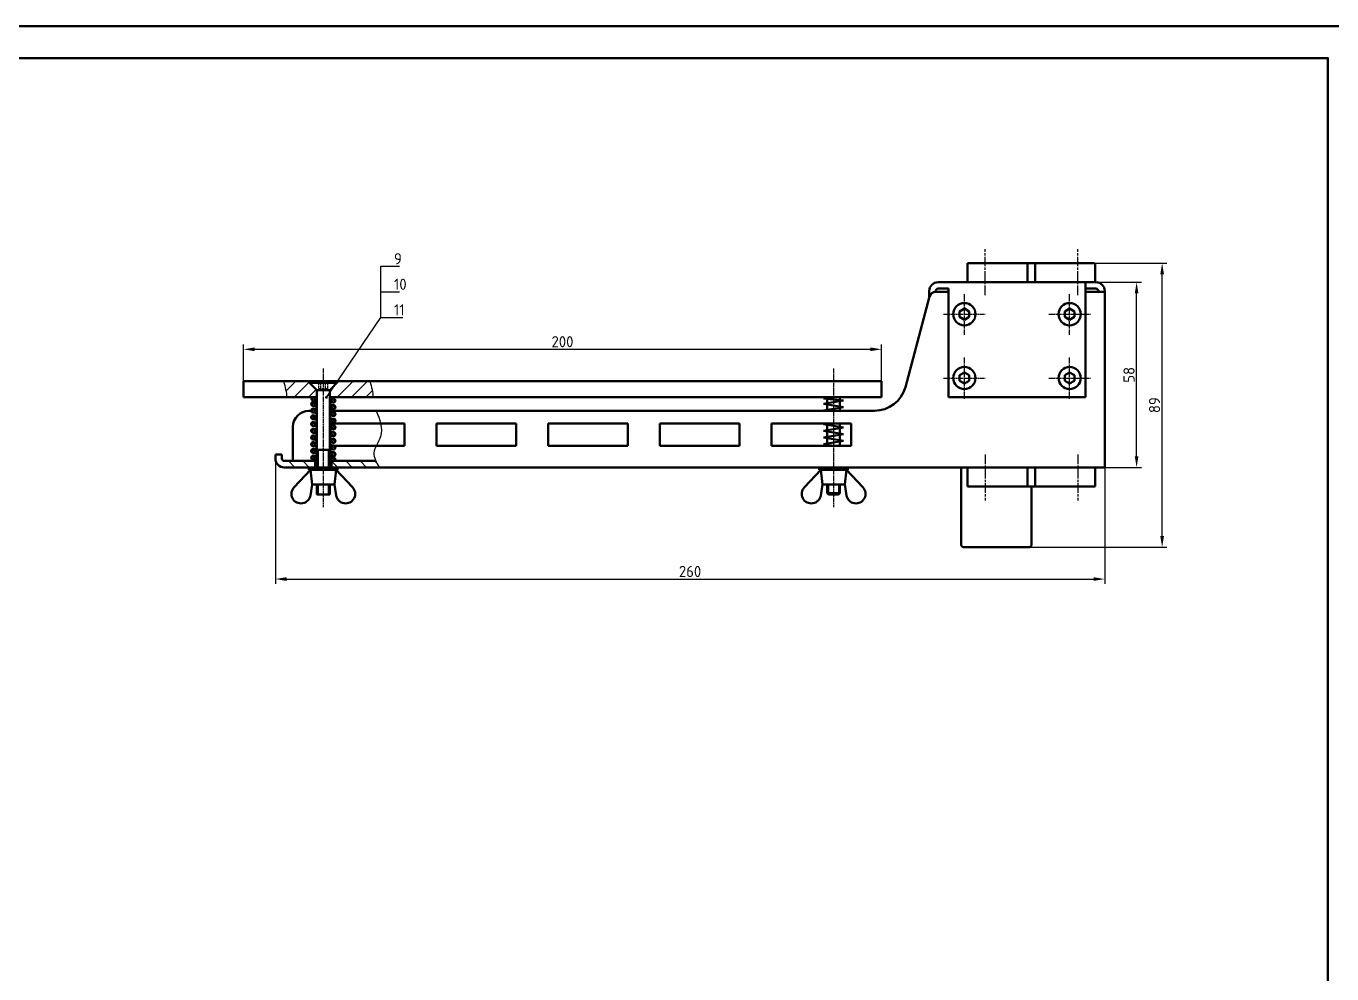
# Model space of a CAD drawing. Header units: millimetres. Extents: x -1615 to 4166, y 5 to 3174.
# Drawn here: x -1141.7 to -732.3, y 2028.6 to 2325.6 of the extents above; entities that cross this region are included whole.
import ezdxf

# ---------------------------------------------------------------- set-up
doc = ezdxf.new("R2010")
doc.units = ezdxf.units.MM
doc.header["$LTSCALE"] = 0.25
doc.header["$PDSIZE"] = -1
for name, pattern in [('AM_ISO02W050', [7.5, 6, -1.5]), ('AM_ISO02W050x2', [3.75, 3, -0.75]), ('AM_ISO08W050', [18, 12, -1.5, 3, -1.5]), ('AM_ISO08W050x2', [9, 6, -0.75, 1.5, -0.75])]:
    doc.linetypes.add(name, pattern=pattern)
doc.layers.get('0').update_dxf_attribs({"lineweight": 50})
for name, color, linetype, lineweight in [('AM_0', 7, 'Continuous', 50), ('AM_0N', 7, 'Continuous', 50), ('AM_3N', 6, 'AM_ISO02W050', 25), ('AM_4', 3, 'Continuous', 25), ('AM_4N', 3, 'Continuous', 25), ('AM_5', 3, 'Continuous', 25), ('AM_7', 4, 'AM_ISO08W050', 25), ('AM_7N', 4, 'AM_ISO08W050', 25), ('AM_8', 1, 'Continuous', 25), ('AM_8N', 1, 'Continuous', 25), ('Net dam', 7, 'Continuous', 50)]:
    doc.layers.add(name, color=color, linetype=linetype, lineweight=lineweight)
doc.styles.get("Standard").update_dxf_attribs({"font": ''})
doc.styles.get('Standard').set_extended_font_data('TCVN 7284')
doc.dimstyles.new('TCVN', dxfattribs={"dimtxt": 3.5, "dimasz": 3.5, "dimexe": 1.5, "dimexo": 0, "dimgap": 0.0625, "dimtad": 1, "dimtoh": 1, "dimzin": 9, "dimtxsty": 'Standard', "dimcen": 5, "dimclrd": 256, "dimclre": 256, "dimclrt": 2, "dimadec": 0, "dimazin": 2, "dimtp": 0.1, "dimtm": 0.1, "dimtfac": 0.71, "dimtmove": 0, "dimatfit": 3, "dimfxl": 1, "dimtzin": 7, "dimlwd": -1, "dimlwe": -1, "dimarcsym": 0})

# ---------------------------------------------------------------- blocks, each defined once
blk = doc.blocks.new('*D1171')
at = {"layer": 'AM_5', "linetype": 'ByBlock', "transparency": 16777216}
for p, q in [((-1073.52, 2214.28), (-1073.52, 2225.78)), ((-1070.02, 2224.28), (-877.02, 2224.28)), ((-873.52, 2214.28), (-873.52, 2225.78))]:
    blk.add_line(p, q, dxfattribs=at)
at = {"layer": 'AM_5', "transparency": 16777216}
for points in [[(-1070.02, 2224.87), (-1070.02, 2223.7), (-1073.52, 2224.28)], [(-877.02, 2224.87), (-877.02, 2223.7), (-873.52, 2224.28)]]:
    blk.add_solid(points, dxfattribs=at)
at = {"layer": 'Defpoints', "color": 0, "transparency": 16777216}
for p in [(-873.52, 2224.28), (-1073.52, 2214.28), (-873.52, 2214.28)]:
    blk.add_point(p, dxfattribs=at)
at = {"layer": 'AM_5', "color": 2, "transparency": 16777216, "insert": (-973.52, 2226.66), "char_height": 3.5, "attachment_point": 5}
blk.add_mtext('200', dxfattribs=at)
blk = doc.blocks.new('_DOT')
at = {"color": 0, "linetype": 'ByBlock', "lineweight": -2}
blk.add_line((-0.5, 0), (-1, 0), dxfattribs=at)
at = {"color": 0, "linetype": 'ByBlock', "const_width": 0.5}
blk.add_lwpolyline([(-0.25, 0, 1), (0.25, 0, 1)], format="xyb", close=True, dxfattribs=at)
blk = doc.blocks.new('*D1172')
at = {"layer": 'AM_5', "linetype": 'ByBlock', "transparency": 16777216}
for p, q in [((-1063.52, 2190.02), (-1063.52, 2150.78)), ((-803.52, 2187.28), (-803.52, 2150.78)), ((-1060.02, 2152.28), (-807.02, 2152.28))]:
    blk.add_line(p, q, dxfattribs=at)
at = {"layer": 'AM_5', "transparency": 16777216}
for points in [[(-1060.02, 2152.87), (-1060.02, 2151.7), (-1063.52, 2152.28)], [(-807.02, 2152.87), (-807.02, 2151.7), (-803.52, 2152.28)]]:
    blk.add_solid(points, dxfattribs=at)
at = {"layer": 'Defpoints', "color": 0, "transparency": 16777216}
for p in [(-1063.52, 2190.02), (-803.52, 2187.28), (-803.52, 2152.28)]:
    blk.add_point(p, dxfattribs=at)
at = {"layer": 'AM_5', "color": 2, "transparency": 16777216, "insert": (-933.52, 2154.66), "char_height": 3.5, "attachment_point": 5}
blk.add_mtext('260', dxfattribs=at)
blk = doc.blocks.new('*D1174')
at = {"layer": 'AM_5', "linetype": 'ByBlock', "transparency": 16777216}
for p, q in [((-806.7, 2251.28), (-784.02, 2251.28)), ((-785.52, 2165.78), (-785.52, 2247.78)), ((-827.02, 2162.28), (-784.02, 2162.28))]:
    blk.add_line(p, q, dxfattribs=at)
at = {"layer": 'AM_5', "transparency": 16777216}
for points in [[(-786.1, 2247.78), (-784.93, 2247.78), (-785.52, 2251.28)], [(-786.1, 2165.78), (-784.93, 2165.78), (-785.52, 2162.28)]]:
    blk.add_solid(points, dxfattribs=at)
at = {"layer": 'Defpoints', "color": 0, "transparency": 16777216}
for p in [(-806.7, 2251.28), (-785.52, 2251.28), (-827.02, 2162.28)]:
    blk.add_point(p, dxfattribs=at)
at = {"layer": 'AM_5', "color": 2, "transparency": 16777216, "insert": (-787.89, 2206.78), "char_height": 3.5, "attachment_point": 5, "rotation": 90}
blk.add_mtext('89', dxfattribs=at)
blk = doc.blocks.new('*D1175')
at = {"layer": 'AM_5', "linetype": 'ByBlock', "transparency": 16777216}
for p, q in [((-806.25, 2245.28), (-792.02, 2245.28)), ((-793.52, 2190.78), (-793.52, 2241.78)), ((-803.52, 2187.28), (-792.02, 2187.28))]:
    blk.add_line(p, q, dxfattribs=at)
at = {"layer": 'AM_5', "transparency": 16777216}
for points in [[(-794.1, 2241.78), (-792.93, 2241.78), (-793.52, 2245.28)], [(-794.1, 2190.78), (-792.93, 2190.78), (-793.52, 2187.28)]]:
    blk.add_solid(points, dxfattribs=at)
at = {"layer": 'Defpoints', "color": 0, "transparency": 16777216}
for p in [(-806.25, 2245.28), (-793.52, 2245.28), (-803.52, 2187.28)]:
    blk.add_point(p, dxfattribs=at)
at = {"layer": 'AM_5', "color": 2, "transparency": 16777216, "insert": (-795.89, 2216.28), "char_height": 3.5, "attachment_point": 5, "rotation": 90}
blk.add_mtext('58', dxfattribs=at)

msp = doc.modelspace()

# ---------------------------------------------------------------- hatches: boundary and pattern name
at = {"layer": 'AM_8'}
h = msp.add_hatch(dxfattribs=at)
h.set_pattern_fill('ANSI31', color=256)
h.set_pattern_definition([(45, (-2202.2933, 427.0283), (-2.245064, 2.245064), [])])
edge = h.paths.add_edge_path()
edge.add_line((-1043.715, 2214.284), (-1046.515, 2211.484))
edge.add_line((-1046.515, 2211.484), (-1046.515, 2209.284))
edge.add_line((-1046.515, 2209.284), (-1032.865, 2209.284))
edge.add_spline(control_points=[(-1032.865, 2209.284), (-1033.038, 2210.758), (-1033.354, 2212.408), (-1033.873, 2214.284)], knot_values=[0.051442, 0.051442, 0.051442, 0.051442, 2.180563, 2.180563, 2.180563, 2.180563], degree=3, periodic=0)
edge.add_line((-1033.873, 2214.284), (-1043.715, 2214.284))
edge = h.paths.add_edge_path()
edge.add_line((-1050.515, 2209.284), (-1050.515, 2211.484))
edge.add_line((-1050.515, 2211.484), (-1053.315, 2214.284))
edge.add_line((-1053.315, 2214.284), (-1060.95, 2214.284))
edge.add_spline(control_points=[(-1060.95, 2214.284), (-1060.431, 2212.408), (-1060.115, 2210.758), (-1059.943, 2209.284)], knot_values=[0.051442, 0.051442, 0.051442, 0.051442, 2.180563, 2.180563, 2.180563, 2.180563], degree=3, periodic=0)
edge.add_line((-1059.943, 2209.284), (-1050.515, 2209.284))
h = msp.add_hatch(dxfattribs=at)
h.set_pattern_fill('ANSI31', color=256, angle=90)
h.set_pattern_definition([(135, (-2202.2933, 427.0283), (-2.245064, -2.245064), [])])
edge = h.paths.add_edge_path(flags=16)
edge.add_line((-1044.902, 2189.284), (-1045.828, 2189.284))
edge.add_arc((-1045.365, 2189.704), 0.625, -42.19255, 222.19255, ccw=False)
edge = h.paths.add_edge_path()
edge.add_line((-1051.115, 2189.284), (-1059.015, 2189.284))
edge.add_line((-1059.015, 2189.284), (-1060.778, 2189.284))
edge.add_arc((-1060.778, 2190.021), 0.737, 180, 270, ccw=False)
edge.add_line((-1061.515, 2190.021), (-1061.515, 2190.021))
edge.add_line((-1061.515, 2190.021), (-1061.515, 2191.284))
edge.add_line((-1061.515, 2191.284), (-1063.515, 2191.284))
edge.add_line((-1063.515, 2191.284), (-1063.515, 2190.021))
edge.add_arc((-1060.778, 2190.021), 2.737, 180, 270)
edge.add_line((-1060.778, 2187.284), (-1059.015, 2187.284))
edge.add_line((-1059.015, 2187.284), (-1058.015, 2187.284))
edge.add_line((-1058.015, 2187.284), (-1051.115, 2187.284))
edge.add_line((-1051.115, 2187.284), (-1051.115, 2189.284))
edge = h.paths.add_edge_path(flags=17)
edge.add_spline(control_points=[(-1032.032, 2189.284), (-1032.425, 2190.137), (-1032.907, 2191.727), (-1032.296, 2193.29), (-1031.945, 2194.021)], knot_values=[16.9777511, 16.9777511, 16.9777511, 16.9777511, 21.0612652, 24.6205018, 24.6205018, 24.6205018, 24.6205018], degree=3, periodic=0)
edge.add_line((-1031.945, 2194.021), (-1045.032, 2194.021))
edge.add_arc((-1045.365, 2193.491), 0.625, 0, 57.85071, ccw=False)
edge.add_arc((-1045.365, 2193.491), 0.625, 260.50943, 360, ccw=False)
edge.add_line((-1045.468, 2192.875), (-1046.515, 2193.05))
edge.add_line((-1046.515, 2193.05), (-1046.515, 2192.784))
edge.add_line((-1046.515, 2192.784), (-1046.515, 2192.211))
edge.add_line((-1046.515, 2192.211), (-1045.262, 2192.002))
edge.add_arc((-1045.365, 2191.385), 0.625, -99.49057, 80.50943, ccw=False)
edge.add_line((-1045.468, 2190.769), (-1046.515, 2190.944))
edge.add_line((-1046.515, 2190.944), (-1046.515, 2190.447))
edge.add_line((-1046.515, 2190.447), (-1045.303, 2190.326))
edge.add_arc((-1045.365, 2189.704), 0.625, -42.19203, 84.30653, ccw=False)
edge.add_line((-1044.902, 2189.284), (-1032.032, 2189.284))
edge = h.paths.add_edge_path()
edge.add_line((-1045.828, 2189.284), (-1046.515, 2189.284))
edge.add_line((-1046.515, 2189.284), (-1046.515, 2189.284))
edge.add_line((-1046.515, 2189.284), (-1045.915, 2189.284))
edge.add_line((-1045.915, 2189.284), (-1045.915, 2187.284))
edge.add_line((-1045.915, 2187.284), (-1044.515, 2187.284))
edge.add_line((-1044.515, 2187.284), (-1030.944, 2187.284))
edge.add_line((-1030.944, 2187.284), (-1030.96, 2187.311))
edge.add_line((-1030.96, 2187.311), (-1030.975, 2187.337))
edge.add_line((-1030.975, 2187.337), (-1030.991, 2187.364))
edge.add_line((-1030.991, 2187.364), (-1031.006, 2187.39))
edge.add_line((-1031.006, 2187.39), (-1031.022, 2187.417))
edge.add_line((-1031.022, 2187.417), (-1031.037, 2187.444))
edge.add_line((-1031.037, 2187.444), (-1031.053, 2187.47))
edge.add_line((-1031.053, 2187.47), (-1031.068, 2187.497))
edge.add_line((-1031.068, 2187.497), (-1031.084, 2187.523))
edge.add_line((-1031.084, 2187.523), (-1031.099, 2187.55))
edge.add_line((-1031.099, 2187.55), (-1031.115, 2187.576))
edge.add_line((-1031.115, 2187.576), (-1031.13, 2187.603))
edge.add_line((-1031.13, 2187.603), (-1031.146, 2187.63))
edge.add_line((-1031.146, 2187.63), (-1031.161, 2187.656))
edge.add_line((-1031.161, 2187.656), (-1031.177, 2187.683))
edge.add_line((-1031.177, 2187.683), (-1031.192, 2187.709))
edge.add_line((-1031.192, 2187.709), (-1031.207, 2187.736))
edge.add_line((-1031.207, 2187.736), (-1031.223, 2187.762))
edge.add_line((-1031.223, 2187.762), (-1031.238, 2187.789))
edge.add_line((-1031.238, 2187.789), (-1031.253, 2187.816))
edge.add_line((-1031.253, 2187.816), (-1031.269, 2187.842))
edge.add_line((-1031.269, 2187.842), (-1031.284, 2187.869))
edge.add_line((-1031.284, 2187.869), (-1031.299, 2187.895))
edge.add_line((-1031.299, 2187.895), (-1031.314, 2187.922))
edge.add_line((-1031.314, 2187.922), (-1031.33, 2187.948))
edge.add_line((-1031.33, 2187.948), (-1031.345, 2187.975))
edge.add_line((-1031.345, 2187.975), (-1031.36, 2188.002))
edge.add_line((-1031.36, 2188.002), (-1031.375, 2188.028))
edge.add_line((-1031.375, 2188.028), (-1031.39, 2188.055))
edge.add_line((-1031.39, 2188.055), (-1031.405, 2188.081))
edge.add_line((-1031.405, 2188.081), (-1031.42, 2188.108))
edge.add_line((-1031.42, 2188.108), (-1031.435, 2188.134))
edge.add_line((-1031.435, 2188.134), (-1031.45, 2188.161))
edge.add_line((-1031.45, 2188.161), (-1031.465, 2188.188))
edge.add_line((-1031.465, 2188.188), (-1031.48, 2188.214))
edge.add_line((-1031.48, 2188.214), (-1031.495, 2188.241))
edge.add_line((-1031.495, 2188.241), (-1031.509, 2188.267))
edge.add_line((-1031.509, 2188.267), (-1031.524, 2188.294))
edge.add_line((-1031.524, 2188.294), (-1031.539, 2188.32))
edge.add_line((-1031.539, 2188.32), (-1031.553, 2188.347))
edge.add_line((-1031.553, 2188.347), (-1031.568, 2188.374))
edge.add_line((-1031.568, 2188.374), (-1031.582, 2188.4))
edge.add_line((-1031.582, 2188.4), (-1031.597, 2188.427))
edge.add_line((-1031.597, 2188.427), (-1031.611, 2188.453))
edge.add_line((-1031.611, 2188.453), (-1031.626, 2188.48))
edge.add_line((-1031.626, 2188.48), (-1031.64, 2188.506))
edge.add_line((-1031.64, 2188.506), (-1031.654, 2188.533))
edge.add_line((-1031.654, 2188.533), (-1031.669, 2188.559))
edge.add_line((-1031.669, 2188.559), (-1031.683, 2188.586))
edge.add_line((-1031.683, 2188.586), (-1031.697, 2188.613))
edge.add_line((-1031.697, 2188.613), (-1031.711, 2188.639))
edge.add_line((-1031.711, 2188.639), (-1031.725, 2188.666))
edge.add_line((-1031.725, 2188.666), (-1031.739, 2188.692))
edge.add_line((-1031.739, 2188.692), (-1031.753, 2188.719))
edge.add_line((-1031.753, 2188.719), (-1031.767, 2188.745))
edge.add_line((-1031.767, 2188.745), (-1031.78, 2188.772))
edge.add_line((-1031.78, 2188.772), (-1031.794, 2188.798))
edge.add_line((-1031.794, 2188.798), (-1031.808, 2188.825))
edge.add_line((-1031.808, 2188.825), (-1031.821, 2188.851))
edge.add_line((-1031.821, 2188.851), (-1031.835, 2188.878))
edge.add_line((-1031.835, 2188.878), (-1031.848, 2188.904))
edge.add_line((-1031.848, 2188.904), (-1031.861, 2188.931))
edge.add_line((-1031.861, 2188.931), (-1031.875, 2188.957))
edge.add_line((-1031.875, 2188.957), (-1031.888, 2188.984))
edge.add_line((-1031.888, 2188.984), (-1031.901, 2189.011))
edge.add_line((-1031.901, 2189.011), (-1031.914, 2189.037))
edge.add_line((-1031.914, 2189.037), (-1031.927, 2189.064))
edge.add_line((-1031.927, 2189.064), (-1031.94, 2189.09))
edge.add_line((-1031.94, 2189.09), (-1031.953, 2189.117))
edge.add_line((-1031.953, 2189.117), (-1031.965, 2189.143))
edge.add_line((-1031.965, 2189.143), (-1031.978, 2189.17))
edge.add_line((-1031.978, 2189.17), (-1031.991, 2189.196))
edge.add_line((-1031.991, 2189.196), (-1032.003, 2189.223))
edge.add_line((-1032.003, 2189.223), (-1032.015, 2189.249))
edge.add_line((-1032.015, 2189.249), (-1032.028, 2189.276))
edge.add_line((-1032.028, 2189.276), (-1032.04, 2189.302))
edge.add_line((-1032.04, 2189.302), (-1032.052, 2189.329))
edge.add_line((-1032.052, 2189.329), (-1032.064, 2189.355))
edge.add_line((-1032.064, 2189.355), (-1032.076, 2189.382))
edge.add_line((-1032.076, 2189.382), (-1032.088, 2189.408))
edge.add_line((-1032.088, 2189.408), (-1032.1, 2189.435))
edge.add_line((-1032.1, 2189.435), (-1032.111, 2189.461))
edge.add_line((-1032.111, 2189.461), (-1032.123, 2189.488))
edge.add_line((-1032.123, 2189.488), (-1032.134, 2189.514))
edge.add_line((-1032.134, 2189.514), (-1032.146, 2189.541))
edge.add_line((-1032.146, 2189.541), (-1032.157, 2189.567))
edge.add_line((-1032.157, 2189.567), (-1032.168, 2189.594))
edge.add_line((-1032.168, 2189.594), (-1032.179, 2189.62))
edge.add_line((-1032.179, 2189.62), (-1032.19, 2189.646))
edge.add_line((-1032.19, 2189.646), (-1032.201, 2189.673))
edge.add_line((-1032.201, 2189.673), (-1032.212, 2189.699))
edge.add_line((-1032.212, 2189.699), (-1032.223, 2189.726))
edge.add_line((-1032.223, 2189.726), (-1032.233, 2189.752))
edge.add_line((-1032.233, 2189.752), (-1032.244, 2189.779))
edge.add_line((-1032.244, 2189.779), (-1032.254, 2189.805))
edge.add_line((-1032.254, 2189.805), (-1032.264, 2189.832))
edge.add_line((-1032.264, 2189.832), (-1032.274, 2189.858))
edge.add_line((-1032.274, 2189.858), (-1032.284, 2189.885))
edge.add_line((-1032.284, 2189.885), (-1032.294, 2189.911))
edge.add_line((-1032.294, 2189.911), (-1032.304, 2189.937))
edge.add_line((-1032.304, 2189.937), (-1032.314, 2189.964))
edge.add_line((-1032.314, 2189.964), (-1032.323, 2189.99))
edge.add_line((-1032.323, 2189.99), (-1032.332, 2190.017))
edge.add_line((-1032.332, 2190.017), (-1032.342, 2190.043))
edge.add_line((-1032.342, 2190.043), (-1032.351, 2190.07))
edge.add_line((-1032.351, 2190.07), (-1032.36, 2190.096))
edge.add_line((-1032.36, 2190.096), (-1032.369, 2190.122))
edge.add_line((-1032.369, 2190.122), (-1032.378, 2190.149))
edge.add_line((-1032.378, 2190.149), (-1032.386, 2190.175))
edge.add_line((-1032.386, 2190.175), (-1032.395, 2190.202))
edge.add_line((-1032.395, 2190.202), (-1032.403, 2190.228))
edge.add_line((-1032.403, 2190.228), (-1032.412, 2190.255))
edge.add_line((-1032.412, 2190.255), (-1032.42, 2190.281))
edge.add_line((-1032.42, 2190.281), (-1032.428, 2190.307))
edge.add_line((-1032.428, 2190.307), (-1032.436, 2190.334))
edge.add_line((-1032.436, 2190.334), (-1032.443, 2190.36))
edge.add_line((-1032.443, 2190.36), (-1032.451, 2190.387))
edge.add_line((-1032.451, 2190.387), (-1032.459, 2190.413))
edge.add_line((-1032.459, 2190.413), (-1032.466, 2190.439))
edge.add_line((-1032.466, 2190.439), (-1032.473, 2190.466))
edge.add_line((-1032.473, 2190.466), (-1032.48, 2190.492))
edge.add_line((-1032.48, 2190.492), (-1032.487, 2190.518))
edge.add_line((-1032.487, 2190.518), (-1032.494, 2190.545))
edge.add_line((-1032.494, 2190.545), (-1032.501, 2190.571))
edge.add_line((-1032.501, 2190.571), (-1032.507, 2190.597))
edge.add_line((-1032.507, 2190.597), (-1032.513, 2190.624))
edge.add_line((-1032.513, 2190.624), (-1032.52, 2190.65))
edge.add_line((-1032.52, 2190.65), (-1032.526, 2190.677))
edge.add_line((-1032.526, 2190.677), (-1032.532, 2190.703))
edge.add_line((-1032.532, 2190.703), (-1032.537, 2190.729))
edge.add_line((-1032.537, 2190.729), (-1032.543, 2190.756))
edge.add_line((-1032.543, 2190.756), (-1032.548, 2190.782))
edge.add_line((-1032.548, 2190.782), (-1032.554, 2190.808))
edge.add_line((-1032.554, 2190.808), (-1032.559, 2190.835))
edge.add_line((-1032.559, 2190.835), (-1032.564, 2190.861))
edge.add_line((-1032.564, 2190.861), (-1032.569, 2190.887))
edge.add_line((-1032.569, 2190.887), (-1032.573, 2190.914))
edge.add_line((-1032.573, 2190.914), (-1032.578, 2190.94))
edge.add_line((-1032.578, 2190.94), (-1032.582, 2190.966))
edge.add_line((-1032.582, 2190.966), (-1032.586, 2190.992))
edge.add_line((-1032.586, 2190.992), (-1032.59, 2191.019))
edge.add_line((-1032.59, 2191.019), (-1032.594, 2191.045))
edge.add_line((-1032.594, 2191.045), (-1032.598, 2191.071))
edge.add_line((-1032.598, 2191.071), (-1032.601, 2191.098))
edge.add_line((-1032.601, 2191.098), (-1032.605, 2191.124))
edge.add_line((-1032.605, 2191.124), (-1032.608, 2191.15))
edge.add_line((-1032.608, 2191.15), (-1032.611, 2191.177))
edge.add_line((-1032.611, 2191.177), (-1032.614, 2191.203))
edge.add_line((-1032.614, 2191.203), (-1032.617, 2191.229))
edge.add_line((-1032.617, 2191.229), (-1032.619, 2191.255))
edge.add_line((-1032.619, 2191.255), (-1032.621, 2191.282))
edge.add_line((-1032.621, 2191.282), (-1032.624, 2191.308))
edge.add_line((-1032.624, 2191.308), (-1032.626, 2191.334))
edge.add_line((-1032.626, 2191.334), (-1032.627, 2191.36))
edge.add_line((-1032.627, 2191.36), (-1032.629, 2191.387))
edge.add_line((-1032.629, 2191.387), (-1032.63, 2191.413))
edge.add_line((-1032.63, 2191.413), (-1032.632, 2191.439))
edge.add_line((-1032.632, 2191.439), (-1032.633, 2191.465))
edge.add_line((-1032.633, 2191.465), (-1032.634, 2191.492))
edge.add_line((-1032.634, 2191.492), (-1032.634, 2191.518))
edge.add_line((-1032.634, 2191.518), (-1032.635, 2191.544))
edge.add_line((-1032.635, 2191.544), (-1032.635, 2191.57))
edge.add_line((-1032.635, 2191.57), (-1032.635, 2191.596))
edge.add_line((-1032.635, 2191.596), (-1032.635, 2191.623))
edge.add_line((-1032.635, 2191.623), (-1032.635, 2191.649))
edge.add_line((-1032.635, 2191.649), (-1032.634, 2191.675))
edge.add_line((-1032.634, 2191.675), (-1032.634, 2191.701))
edge.add_line((-1032.634, 2191.701), (-1032.633, 2191.727))
edge.add_line((-1032.633, 2191.727), (-1032.632, 2191.754))
edge.add_line((-1032.632, 2191.754), (-1032.631, 2191.78))
edge.add_line((-1032.631, 2191.78), (-1032.629, 2191.806))
edge.add_line((-1032.629, 2191.806), (-1032.628, 2191.832))
edge.add_line((-1032.628, 2191.832), (-1032.626, 2191.858))
edge.add_line((-1032.626, 2191.858), (-1032.624, 2191.884))
edge.add_line((-1032.624, 2191.884), (-1032.622, 2191.911))
edge.add_line((-1032.622, 2191.911), (-1032.619, 2191.937))
edge.add_line((-1032.619, 2191.937), (-1032.617, 2191.963))
edge.add_line((-1032.617, 2191.963), (-1032.614, 2191.989))
edge.add_line((-1032.614, 2191.989), (-1032.611, 2192.015))
edge.add_line((-1032.611, 2192.015), (-1032.608, 2192.041))
edge.add_line((-1032.608, 2192.041), (-1032.604, 2192.067))
edge.add_line((-1032.604, 2192.067), (-1032.601, 2192.093))
edge.add_line((-1032.601, 2192.093), (-1032.597, 2192.12))
edge.add_line((-1032.597, 2192.12), (-1032.593, 2192.146))
edge.add_line((-1032.593, 2192.146), (-1032.589, 2192.172))
edge.add_line((-1032.589, 2192.172), (-1032.585, 2192.198))
edge.add_line((-1032.585, 2192.198), (-1032.58, 2192.224))
edge.add_line((-1032.58, 2192.224), (-1032.576, 2192.25))
edge.add_line((-1032.576, 2192.25), (-1032.571, 2192.276))
edge.add_line((-1032.571, 2192.276), (-1032.566, 2192.302))
edge.add_line((-1032.566, 2192.302), (-1032.561, 2192.328))
edge.add_line((-1032.561, 2192.328), (-1032.556, 2192.354))
edge.add_line((-1032.556, 2192.354), (-1032.55, 2192.381))
edge.add_line((-1032.55, 2192.381), (-1032.544, 2192.407))
edge.add_line((-1032.544, 2192.407), (-1032.539, 2192.433))
edge.add_line((-1032.539, 2192.433), (-1032.533, 2192.459))
edge.add_line((-1032.533, 2192.459), (-1032.527, 2192.485))
edge.add_line((-1032.527, 2192.485), (-1032.52, 2192.511))
edge.add_line((-1032.52, 2192.511), (-1032.514, 2192.537))
edge.add_line((-1032.514, 2192.537), (-1032.507, 2192.563))
edge.add_line((-1032.507, 2192.563), (-1032.501, 2192.589))
edge.add_line((-1032.501, 2192.589), (-1032.494, 2192.615))
edge.add_line((-1032.494, 2192.615), (-1032.487, 2192.641))
edge.add_line((-1032.487, 2192.641), (-1032.479, 2192.667))
edge.add_line((-1032.479, 2192.667), (-1032.472, 2192.693))
edge.add_line((-1032.472, 2192.693), (-1032.465, 2192.719))
edge.add_line((-1032.465, 2192.719), (-1032.457, 2192.745))
edge.add_line((-1032.457, 2192.745), (-1032.449, 2192.771))
edge.add_line((-1032.449, 2192.771), (-1032.441, 2192.797))
edge.add_line((-1032.441, 2192.797), (-1032.433, 2192.823))
edge.add_line((-1032.433, 2192.823), (-1032.425, 2192.85))
edge.add_line((-1032.425, 2192.85), (-1032.417, 2192.876))
edge.add_line((-1032.417, 2192.876), (-1032.408, 2192.902))
edge.add_line((-1032.408, 2192.902), (-1032.4, 2192.928))
edge.add_line((-1032.4, 2192.928), (-1032.391, 2192.954))
edge.add_line((-1032.391, 2192.954), (-1032.382, 2192.98))
edge.add_line((-1032.382, 2192.98), (-1032.373, 2193.006))
edge.add_line((-1032.373, 2193.006), (-1032.364, 2193.032))
edge.add_line((-1032.364, 2193.032), (-1032.355, 2193.058))
edge.add_line((-1032.355, 2193.058), (-1032.346, 2193.084))
edge.add_line((-1032.346, 2193.084), (-1032.336, 2193.11))
edge.add_line((-1032.336, 2193.11), (-1032.327, 2193.136))
edge.add_line((-1032.327, 2193.136), (-1032.317, 2193.162))
edge.add_line((-1032.317, 2193.162), (-1032.307, 2193.188))
edge.add_line((-1032.307, 2193.188), (-1032.298, 2193.214))
edge.add_line((-1032.298, 2193.214), (-1032.288, 2193.24))
edge.add_line((-1032.288, 2193.24), (-1032.277, 2193.266))
edge.add_line((-1032.277, 2193.266), (-1032.267, 2193.292))
edge.add_line((-1032.267, 2193.292), (-1032.257, 2193.318))
edge.add_line((-1032.257, 2193.318), (-1032.247, 2193.344))
edge.add_line((-1032.247, 2193.344), (-1032.236, 2193.37))
edge.add_line((-1032.236, 2193.37), (-1032.225, 2193.396))
edge.add_line((-1032.225, 2193.396), (-1032.215, 2193.422))
edge.add_line((-1032.215, 2193.422), (-1032.204, 2193.448))
edge.add_line((-1032.204, 2193.448), (-1032.193, 2193.474))
edge.add_line((-1032.193, 2193.474), (-1032.182, 2193.5))
edge.add_line((-1032.182, 2193.5), (-1032.171, 2193.526))
edge.add_line((-1032.171, 2193.526), (-1032.16, 2193.552))
edge.add_line((-1032.16, 2193.552), (-1032.148, 2193.578))
edge.add_line((-1032.148, 2193.578), (-1032.137, 2193.604))
edge.add_line((-1032.137, 2193.604), (-1032.126, 2193.63))
edge.add_line((-1032.126, 2193.63), (-1032.114, 2193.656))
edge.add_line((-1032.114, 2193.656), (-1032.103, 2193.682))
edge.add_line((-1032.103, 2193.682), (-1032.091, 2193.708))
edge.add_line((-1032.091, 2193.708), (-1032.079, 2193.734))
edge.add_line((-1032.079, 2193.734), (-1032.067, 2193.76))
edge.add_line((-1032.067, 2193.76), (-1032.055, 2193.786))
edge.add_line((-1032.055, 2193.786), (-1032.043, 2193.812))
edge.add_line((-1032.043, 2193.812), (-1032.031, 2193.838))
edge.add_line((-1032.031, 2193.838), (-1032.019, 2193.864))
edge.add_line((-1032.019, 2193.864), (-1032.007, 2193.89))
edge.add_line((-1032.007, 2193.89), (-1031.995, 2193.916))
edge.add_line((-1031.995, 2193.916), (-1031.982, 2193.943))
edge.add_line((-1031.982, 2193.943), (-1031.97, 2193.969))
edge.add_line((-1031.97, 2193.969), (-1031.958, 2193.995))
edge.add_line((-1031.958, 2193.995), (-1031.945, 2194.021))
edge.add_line((-1031.945, 2194.021), (-1045.032, 2194.021))
edge.add_arc((-1045.365, 2193.491), 0.625, 0, 57.85071, ccw=False)
edge.add_arc((-1045.365, 2193.491), 0.625, -99.49057, 0, ccw=False)
edge.add_line((-1045.468, 2192.875), (-1046.515, 2193.05))
edge.add_line((-1046.515, 2193.05), (-1046.515, 2192.784))
edge.add_line((-1046.515, 2192.784), (-1046.515, 2192.211))
edge.add_line((-1046.515, 2192.211), (-1045.262, 2192.002))
edge.add_arc((-1045.365, 2191.385), 0.625, -99.49057, 80.50943, ccw=False)
edge.add_line((-1045.468, 2190.769), (-1046.515, 2190.944))
edge.add_line((-1046.515, 2190.944), (-1046.515, 2190.447))
edge.add_line((-1046.515, 2190.447), (-1045.303, 2190.326))
edge.add_arc((-1045.365, 2189.704), 0.625, 84.30653, 222.19203)

# ---------------------------------------------------------------- linework, layer by layer
at = {"layer": 'AM_0'}
for p, q in [((-846.495, 2245.284), (-846.495, 2251.284)), ((-846.495, 2251.284), (-844.995, 2251.284)), ((-845.195, 2251.284), (-807.995, 2251.284)), ((-808.195, 2251.284), (-806.695, 2251.284)), ((-806.495, 2251.284), (-806.495, 2245.284)), ((-858.413, 2240.802), (-866.027, 2212.429)), ((-858.515, 2242.088), (-858.515, 2240.684)), ((-858.515, 2240.684), (-858.515, 2240.421)), ((-856.515, 2242.547), (-856.511, 2242.284)), ((-852.515, 2242.284), (-856.481, 2242.284)), ((-852.515, 2243.284), (-852.515, 2242.547)), ((-891.665, 2208.864), (-887.455, 2209.284)), ((-891.665, 2208.864), (-885.365, 2208.236)), ((-885.365, 2208.236), (-891.665, 2207.183)), ((-891.665, 2207.183), (-885.365, 2206.13)), ((-1053.015, 2205.021), (-1052.288, 2205.021)), ((-1046.515, 2205.021), (-1031.926, 2205.021)), ((-885.365, 2206.13), (-891.665, 2205.077)), ((-891.665, 2205.077), (-891.33, 2205.021)), ((-890.727, 2201.021), (-891.665, 2200.864)), ((-891.665, 2200.864), (-885.365, 2199.811)), ((-885.365, 2199.811), (-891.665, 2198.757)), ((-891.665, 2198.757), (-885.365, 2197.704)), ((-885.365, 2197.704), (-891.665, 2196.651)), ((-891.665, 2196.651), (-885.365, 2195.598)), ((-885.365, 2195.598), (-891.665, 2194.545)), ((-891.665, 2194.545), (-888.515, 2194.018)), ((-1051.115, 2189.284), (-1051.115, 2187.284)), ((-1050.515, 2187.284), (-1046.515, 2187.284)), ((-1045.915, 2189.284), (-1045.915, 2187.284)), ((-848.515, 2162.784), (-848.515, 2187.284)), ((-846.495, 2187.284), (-846.495, 2181.284)), ((-806.495, 2181.284), (-806.495, 2187.284)), ((-1050.515, 2178.784), (-1050.515, 2179.213)), ((-1050.086, 2178.784), (-1050.515, 2178.784)), ((-1046.944, 2178.784), (-1046.515, 2178.784)), ((-1046.515, 2178.784), (-1046.515, 2179.213)), ((-846.495, 2181.284), (-844.995, 2181.284)), ((-844.995, 2181.284), (-807.995, 2181.284)), ((-826.515, 2162.784), (-826.515, 2181.284)), ((-807.995, 2181.284), (-806.495, 2181.284)), ((-848.515, 2162.784), (-848.015, 2162.284)), ((-848.015, 2162.284), (-846.765, 2162.284)), ((-846.765, 2162.284), (-828.265, 2162.284)), ((-828.265, 2162.284), (-827.015, 2162.284)), ((-827.015, 2162.284), (-826.515, 2162.784))]:
    msp.add_line(p, q, dxfattribs=at)
at = {"layer": 'AM_0', "linetype": 'Continuous', "lineweight": 50}
for p, q in [((-855.778, 2245.284), (-852.515, 2245.284)), ((-809.515, 2245.284), (-852.515, 2245.284)), ((-809.515, 2242.547), (-809.515, 2245.284)), ((-809.515, 2245.284), (-806.252, 2245.284)), ((-809.515, 2245.284), (-806.252, 2245.284)), ((-858.515, 2242.088), (-858.515, 2242.547)), ((-855.778, 2243.284), (-852.515, 2243.284)), ((-852.515, 2209.284), (-852.515, 2242.547)), ((-809.515, 2243.284), (-806.252, 2243.284)), ((-809.515, 2243.284), (-806.252, 2243.284)), ((-809.515, 2242.547), (-809.515, 2209.284)), ((-809.515, 2242.284), (-803.515, 2242.284)), ((-805.515, 2242.284), (-805.515, 2242.547)), ((-803.515, 2242.284), (-803.515, 2242.547)), ((-803.515, 2242.284), (-803.515, 2242.547)), ((-803.515, 2242.284), (-803.515, 2190.021)), ((-1073.515, 2209.284), (-1073.515, 2214.284)), ((-1073.515, 2214.284), (-1063.515, 2214.284)), ((-1063.515, 2214.284), (-883.515, 2214.284)), ((-883.515, 2214.284), (-873.515, 2214.284)), ((-873.515, 2209.284), (-873.515, 2214.284)), ((-1073.515, 2209.284), (-1063.515, 2209.284)), ((-1063.515, 2209.284), (-1050.515, 2209.284)), ((-1046.515, 2209.284), (-883.515, 2209.284)), ((-883.515, 2209.284), (-873.515, 2209.284)), ((-809.515, 2209.284), (-852.515, 2209.284)), ((-1031.926, 2205.021), (-875.685, 2205.021)), ((-1058.015, 2189.284), (-1058.015, 2200.021)), ((-1046.515, 2201.021), (-1023.015, 2201.021)), ((-1023.015, 2194.021), (-1023.015, 2201.021)), ((-1013.015, 2194.021), (-1013.015, 2201.021)), ((-1013.015, 2201.021), (-988.015, 2201.021)), ((-988.015, 2194.021), (-988.015, 2201.021)), ((-978.015, 2194.021), (-978.015, 2201.021)), ((-978.015, 2201.021), (-953.015, 2201.021)), ((-953.015, 2194.021), (-953.015, 2201.021)), ((-943.015, 2194.021), (-943.015, 2201.021)), ((-943.015, 2201.021), (-918.015, 2201.021)), ((-918.015, 2194.021), (-918.015, 2201.021)), ((-908.015, 2194.021), (-908.015, 2201.021)), ((-908.015, 2201.021), (-883.015, 2201.021)), ((-883.015, 2194.021), (-883.015, 2201.021)), ((-1063.515, 2191.284), (-1061.515, 2191.284)), ((-1063.515, 2191.284), (-1063.515, 2190.021)), ((-1061.515, 2191.284), (-1061.515, 2190.021)), ((-1045.032, 2194.021), (-1023.015, 2194.021)), ((-1013.015, 2194.021), (-988.015, 2194.021)), ((-978.015, 2194.021), (-953.015, 2194.021)), ((-943.015, 2194.021), (-918.015, 2194.021)), ((-908.015, 2194.021), (-883.015, 2194.021)), ((-1059.015, 2189.284), (-1060.778, 2189.284)), ((-1059.015, 2187.284), (-1060.778, 2187.284)), ((-1050.515, 2189.284), (-1059.015, 2189.284)), ((-1058.015, 2187.284), (-1059.015, 2187.284)), ((-1058.015, 2187.284), (-1050.515, 2187.284)), ((-1032.032, 2189.284), (-1046.515, 2189.284)), ((-1046.515, 2187.284), (-803.515, 2187.284)), ((-803.515, 2187.284), (-803.515, 2190.021))]:
    msp.add_line(p, q, dxfattribs=at)
at = {"layer": 'AM_0'}
for points in [[(-1564.541, 2325.557), (-723.541, 2325.557), (-723.541, 1731.557), (-1564.541, 1731.557)], [(-1544.541, 2315.557), (-733.541, 2315.557), (-733.541, 1741.557), (-1544.541, 1741.557)]]:
    msp.add_lwpolyline(points, close=True, dxfattribs=at)
at = {"layer": 'AM_0', "linetype": 'Continuous', "lineweight": 50}
for centre, radius, start, end in [((-855.778, 2242.547), 2.737, 90, 180), ((-806.252, 2242.547), 2.737, 0, 90), ((-855.778, 2242.547), 0.737, 90, 180), ((-806.252, 2242.547), 0.737, 0, 90), ((-1053.015, 2200.021), 5, 90, 180), ((-1060.778, 2190.021), 2.737, 180, 270), ((-1060.778, 2190.021), 0.737, 180, 270)]:
    msp.add_arc(centre, radius, start, end, dxfattribs=at)
at = {"layer": 'AM_0'}
for centre, radius, start, end in [((-856.481, 2240.284), 2, 90, 164.97805), ((-875.685, 2215.021), 10, 270, 344.97805)]:
    msp.add_arc(centre, radius, start, end, dxfattribs=at)
at = {"layer": 'AM_0N'}
for p, q in [((-849.015, 2236.15), (-847.515, 2237.016)), ((-849.015, 2234.418), (-849.015, 2236.15)), ((-847.515, 2237.016), (-846.015, 2236.15)), ((-846.015, 2236.15), (-846.015, 2234.418)), ((-816.015, 2236.15), (-814.515, 2237.016)), ((-816.015, 2234.418), (-816.015, 2236.15)), ((-814.515, 2237.016), (-813.015, 2236.15)), ((-813.015, 2236.15), (-813.015, 2234.418)), ((-847.515, 2233.552), (-849.015, 2234.418)), ((-846.015, 2234.418), (-847.515, 2233.552)), ((-814.515, 2233.552), (-816.015, 2234.418)), ((-813.015, 2234.418), (-814.515, 2233.552)), ((-849.015, 2216.15), (-847.515, 2217.016)), ((-849.015, 2214.418), (-849.015, 2216.15)), ((-847.515, 2217.016), (-846.015, 2216.15)), ((-846.015, 2216.15), (-846.015, 2214.418)), ((-816.015, 2216.15), (-814.515, 2217.016)), ((-816.015, 2214.418), (-816.015, 2216.15)), ((-814.515, 2217.016), (-813.015, 2216.15)), ((-813.015, 2216.15), (-813.015, 2214.418)), ((-1053.315, 2214.284), (-1050.515, 2211.484)), ((-1052.815, 2213.784), (-1044.215, 2213.784)), ((-1050.515, 2211.484), (-1046.515, 2211.484)), ((-1050.515, 2193.213), (-1050.515, 2211.484)), ((-1043.715, 2214.284), (-1046.515, 2211.484)), ((-1046.515, 2193.213), (-1046.515, 2211.484)), ((-847.515, 2213.552), (-849.015, 2214.418)), ((-846.015, 2214.418), (-847.515, 2213.552)), ((-814.515, 2213.552), (-816.015, 2214.418)), ((-813.015, 2214.418), (-814.515, 2213.552)), ((-1051.202, 2209.284), (-1052.128, 2209.284)), ((-1050.515, 2208.122), (-1051.727, 2208.242)), ((-1050.515, 2207.624), (-1051.562, 2207.799)), ((-1051.202, 2209.284), (-1050.515, 2209.284)), ((-1046.515, 2208.979), (-1045.303, 2208.858)), ((-1045.427, 2207.614), (-1046.515, 2207.723)), ((-1045.262, 2206.746), (-1046.515, 2206.956)), ((-890.515, 2205.021), (-890.515, 2209.284)), ((-886.515, 2205.021), (-886.515, 2209.284)), ((-1051.768, 2206.567), (-1050.515, 2206.357)), ((-1051.768, 2204.46), (-1050.515, 2204.251)), ((-1050.515, 2205.518), (-1051.562, 2205.693)), ((-1050.515, 2203.412), (-1051.562, 2203.587)), ((-1046.515, 2205.688), (-1045.468, 2205.513)), ((-1045.262, 2204.64), (-1046.515, 2204.849)), ((-1046.515, 2203.582), (-1045.468, 2203.407)), ((-1045.262, 2202.533), (-1046.515, 2202.743)), ((-1051.768, 2202.354), (-1050.515, 2202.144)), ((-1051.768, 2200.247), (-1050.515, 2200.038)), ((-1050.515, 2201.305), (-1051.562, 2201.48)), ((-1050.515, 2199.199), (-1051.562, 2199.374)), ((-1046.515, 2201.476), (-1045.468, 2201.301)), ((-1045.262, 2200.427), (-1046.515, 2200.637)), ((-1046.515, 2199.369), (-1045.468, 2199.194)), ((-1045.262, 2198.321), (-1046.515, 2198.53)), ((-890.515, 2194.021), (-890.515, 2201.021)), ((-886.515, 2194.021), (-886.515, 2201.021)), ((-1051.768, 2198.141), (-1050.515, 2197.932)), ((-1051.768, 2196.035), (-1050.515, 2195.825)), ((-1050.515, 2197.092), (-1051.562, 2197.267)), ((-1050.515, 2194.986), (-1051.562, 2195.161)), ((-1046.515, 2197.263), (-1045.468, 2197.088)), ((-1045.262, 2196.214), (-1046.515, 2196.424)), ((-1046.515, 2195.156), (-1045.468, 2194.981)), ((-1051.768, 2193.928), (-1050.515, 2193.719)), ((-1051.768, 2191.822), (-1050.515, 2191.612)), ((-1051.603, 2190.954), (-1050.515, 2190.845)), ((-1050.515, 2192.88), (-1051.562, 2193.055)), ((-1050.515, 2192.784), (-1050.515, 2193.213)), ((-1050.515, 2187.284), (-1050.515, 2192.784)), ((-1046.515, 2192.784), (-1050.515, 2192.784)), ((-1045.262, 2194.108), (-1046.515, 2194.317)), ((-1046.515, 2192.784), (-1046.515, 2193.213)), ((-1046.515, 2193.05), (-1045.468, 2192.875)), ((-1046.515, 2187.284), (-1046.515, 2192.784)), ((-1045.262, 2192.002), (-1046.515, 2192.211)), ((-1046.515, 2190.944), (-1045.468, 2190.769)), ((-1046.515, 2190.447), (-1045.303, 2190.326)), ((-1052.515, 2186.484), (-1057.687, 2181.053)), ((-1053.015, 2187.284), (-1053.015, 2186.484)), ((-1053.015, 2186.484), (-1044.015, 2186.484)), ((-1052.515, 2187.284), (-1050.515, 2187.284)), ((-1052.015, 2181.884), (-1052.515, 2186.484)), ((-1050.515, 2189.589), (-1051.727, 2189.71)), ((-1045.828, 2189.284), (-1046.515, 2189.284)), ((-1046.515, 2187.284), (-1044.515, 2187.284)), ((-1045.828, 2189.284), (-1044.902, 2189.284)), ((-1044.515, 2186.484), (-1045.015, 2181.884)), ((-1044.515, 2186.484), (-1039.343, 2181.053)), ((-1044.015, 2186.484), (-1044.015, 2187.284)), ((-892.515, 2186.484), (-897.687, 2181.053)), ((-893.015, 2187.284), (-893.015, 2186.484)), ((-893.015, 2186.484), (-884.015, 2186.484)), ((-892.015, 2181.884), (-892.515, 2186.484)), ((-884.515, 2186.484), (-885.015, 2181.884)), ((-884.515, 2186.484), (-879.343, 2181.053)), ((-884.015, 2186.484), (-884.015, 2187.284)), ((-1052.015, 2181.884), (-1052.552, 2178.512)), ((-1045.015, 2181.884), (-1052.015, 2181.884)), ((-1050.515, 2179.213), (-1050.515, 2181.884)), ((-1050.086, 2178.784), (-1046.944, 2178.784)), ((-1046.515, 2179.213), (-1046.515, 2181.884)), ((-1045.015, 2181.884), (-1044.478, 2178.512)), ((-892.015, 2181.884), (-892.552, 2178.512)), ((-885.015, 2181.884), (-892.015, 2181.884)), ((-890.515, 2179.213), (-890.515, 2181.884)), ((-886.515, 2179.213), (-890.515, 2179.213)), ((-890.086, 2178.784), (-890.515, 2179.213)), ((-890.086, 2178.784), (-886.944, 2178.784)), ((-886.944, 2178.784), (-886.515, 2179.213)), ((-886.515, 2179.213), (-886.515, 2181.884)), ((-885.015, 2181.884), (-884.478, 2178.512))]:
    msp.add_line(p, q, dxfattribs=at)
for centre, radius in [((-847.515, 2235.284), 3.5), ((-814.515, 2235.284), 3.5), ((-847.515, 2215.284), 3.5), ((-814.515, 2215.284), 3.5), ((-1051.665, 2207.183), 0.625), ((-1045.365, 2208.236), 0.625), ((-1045.365, 2206.13), 0.625), ((-1051.665, 2205.077), 0.625), ((-1051.665, 2202.97), 0.625), ((-1045.365, 2204.023), 0.625), ((-1051.665, 2200.864), 0.625), ((-1051.665, 2198.757), 0.625), ((-1045.365, 2201.917), 0.625), ((-1045.365, 2199.811), 0.625), ((-1051.665, 2196.651), 0.625), ((-1051.665, 2194.545), 0.625), ((-1045.365, 2197.704), 0.625), ((-1045.365, 2195.598), 0.625), ((-1051.665, 2192.438), 0.625), ((-1051.665, 2190.332), 0.625), ((-1045.365, 2193.491), 0.625), ((-1045.365, 2191.385), 0.625)]:
    msp.add_circle(centre, radius, dxfattribs=at)
for centre, radius, start, end in [((-1051.665, 2208.864), 0.625, 137.80745, 42.19255), ((-1051.665, 2207.183), 0.625, 80.50943, 260.50943), ((-1045.365, 2206.13), 0.625, 260.50943, 80.50943), ((-1051.665, 2205.077), 0.625, 80.50943, 260.50943), ((-1051.665, 2202.97), 0.625, 80.50943, 260.50943), ((-1045.365, 2204.023), 0.625, 260.50943, 80.50943), ((-1051.665, 2200.864), 0.625, 80.50943, 260.50943), ((-1051.665, 2198.757), 0.625, 80.50943, 260.50943), ((-1045.365, 2201.917), 0.625, 260.50943, 80.50943), ((-1045.365, 2199.811), 0.625, 260.50943, 80.50943), ((-1051.665, 2196.651), 0.625, 80.50943, 260.50943), ((-1051.665, 2194.545), 0.625, 80.50943, 260.50943), ((-1045.365, 2197.704), 0.625, 260.50943, 80.50943), ((-1045.365, 2195.598), 0.625, 260.50943, 80.50943), ((-1051.665, 2192.438), 0.625, 80.50943, 260.50943), ((-1045.365, 2189.704), 0.625, 317.80745, 222.19255), ((-1045.365, 2193.491), 0.625, 260.50943, 80.50943), ((-1045.365, 2191.385), 0.625, 260.50943, 80.50943), ((-1055.515, 2178.984), 3, 136.39718, 350.94546), ((-1041.515, 2178.984), 3, 189.05454, 43.60282), ((-895.515, 2178.984), 3, 136.39718, 350.94546), ((-881.515, 2178.984), 3, 189.05454, 43.60282)]:
    msp.add_arc(centre, radius, start, end, dxfattribs=at)
at = {"layer": 'AM_3N', "linetype": 'AM_ISO02W050x2'}
for p, q in [((-1049.959, 2211.984), (-1049.959, 2213.784)), ((-1049.959, 2211.984), (-1047.071, 2211.984)), ((-1049.959, 2211.984), (-1048.515, 2211.15)), ((-1049.237, 2211.984), (-1049.237, 2213.784)), ((-1047.071, 2211.984), (-1048.515, 2211.15)), ((-1047.793, 2211.984), (-1047.793, 2213.784)), ((-1047.071, 2211.984), (-1047.071, 2213.784))]:
    msp.add_line(p, q, dxfattribs=at)
at = {"layer": 'AM_4'}
for p, q in [((-1030.473, 2242.284), (-1030.473, 2250.284)), ((-1030.473, 2250.284), (-1024.598, 2250.284)), ((-1030.473, 2234.284), (-1030.473, 2242.284)), ((-1030.473, 2242.284), (-1024.598, 2242.284))]:
    msp.add_line(p, q, dxfattribs=at)
for points in [[(-1060.95, 2214.284), (-1060.431, 2212.408), (-1060.115, 2210.758), (-1059.943, 2209.284)], [(-1033.873, 2214.284), (-1033.354, 2212.408), (-1033.038, 2210.758), (-1032.865, 2209.284)]]:
    msp.add_open_spline(points, degree=3, dxfattribs=at)
msp.add_spline([(-1031.926, 2205.021), (-1030.593, 2196.946), (-1032.628, 2191.828), (-1030.944, 2187.284)], degree=3, dxfattribs=at)
at = {"layer": 'AM_4N'}
for p, q in [((-1050.086, 2192.784), (-1050.086, 2187.284)), ((-1046.944, 2192.784), (-1046.944, 2187.284)), ((-1050.086, 2181.884), (-1050.086, 2178.784)), ((-1046.944, 2181.884), (-1046.944, 2178.784)), ((-890.086, 2181.884), (-890.086, 2178.784)), ((-886.944, 2181.884), (-886.944, 2178.784))]:
    msp.add_line(p, q, dxfattribs=at)
at = {"layer": 'AM_7'}
for p, q in [((-840.995, 2241.284), (-840.995, 2255.684)), ((-811.995, 2241.284), (-811.995, 2255.684)), ((-840.995, 2191.284), (-840.995, 2176.884)), ((-811.995, 2191.284), (-811.995, 2176.884))]:
    msp.add_line(p, q, dxfattribs=at)
at = {"layer": 'AM_7N', "linetype": 'AM_ISO08W050x2'}
for p, q in [((-847.515, 2228.784), (-847.515, 2241.784)), ((-814.515, 2228.784), (-814.515, 2241.784)), ((-854.015, 2235.284), (-841.015, 2235.284)), ((-821.015, 2235.284), (-808.015, 2235.284)), ((-847.515, 2208.784), (-847.515, 2221.784)), ((-814.515, 2208.784), (-814.515, 2221.784)), ((-1048.515, 2218.284), (-1048.515, 2174.784)), ((-888.515, 2218.284), (-888.515, 2174.784)), ((-854.015, 2215.284), (-841.015, 2215.284)), ((-821.015, 2215.284), (-808.015, 2215.284))]:
    msp.add_line(p, q, dxfattribs=at)
at = {"layer": 'AM_8N'}
for p, q in [((-1052.29, 2208.884), (-1051.889, 2209.284)), ((-1052.29, 2207.202), (-1051.684, 2207.808)), ((-1052.113, 2208.429), (-1051.258, 2209.284)), ((-1052.113, 2206.747), (-1051.229, 2207.631)), ((-1051.671, 2208.239), (-1051.04, 2208.871)), ((-1051.671, 2206.558), (-1051.04, 2207.189)), ((-1045.99, 2208.255), (-1045.384, 2208.861)), ((-1045.99, 2206.149), (-1045.384, 2206.754)), ((-1045.813, 2207.801), (-1044.929, 2208.684)), ((-1045.371, 2207.611), (-1044.74, 2208.242)), ((-1052.29, 2205.096), (-1051.684, 2205.701)), ((-1052.29, 2202.99), (-1051.684, 2203.595)), ((-1052.113, 2204.641), (-1051.229, 2205.525)), ((-1052.113, 2202.535), (-1051.229, 2203.418)), ((-1051.671, 2204.452), (-1051.04, 2205.083)), ((-1051.671, 2202.345), (-1051.04, 2202.977)), ((-1045.99, 2204.043), (-1045.384, 2204.648)), ((-1045.813, 2205.694), (-1044.929, 2206.578)), ((-1045.813, 2203.588), (-1044.929, 2204.472)), ((-1045.371, 2205.505), (-1044.74, 2206.136)), ((-1045.371, 2203.398), (-1044.74, 2204.03)), ((-1052.29, 2200.883), (-1051.684, 2201.489)), ((-1052.29, 2198.777), (-1051.684, 2199.382)), ((-1052.113, 2200.428), (-1051.229, 2201.312)), ((-1052.113, 2198.322), (-1051.229, 2199.206)), ((-1051.671, 2200.239), (-1051.04, 2200.87)), ((-1051.671, 2198.132), (-1051.04, 2198.764)), ((-1045.99, 2201.936), (-1045.384, 2202.542)), ((-1045.99, 2199.83), (-1045.384, 2200.435)), ((-1045.813, 2201.481), (-1044.929, 2202.365)), ((-1045.813, 2199.375), (-1044.929, 2200.259)), ((-1045.371, 2201.292), (-1044.74, 2201.923)), ((-1045.371, 2199.186), (-1044.74, 2199.817)), ((-1052.29, 2196.67), (-1051.684, 2197.276)), ((-1052.29, 2194.564), (-1051.684, 2195.169)), ((-1052.113, 2196.215), (-1051.229, 2197.099)), ((-1052.113, 2194.109), (-1051.229, 2194.993)), ((-1051.671, 2196.026), (-1051.04, 2196.657)), ((-1051.671, 2193.92), (-1051.04, 2194.551)), ((-1045.99, 2197.724), (-1045.384, 2198.329)), ((-1045.99, 2195.617), (-1045.384, 2196.223)), ((-1045.813, 2197.269), (-1044.929, 2198.152)), ((-1045.813, 2195.162), (-1044.929, 2196.046)), ((-1045.371, 2197.079), (-1044.74, 2197.711)), ((-1045.371, 2194.973), (-1044.74, 2195.604)), ((-1052.29, 2192.458), (-1051.684, 2193.063)), ((-1052.29, 2190.351), (-1051.684, 2190.957)), ((-1052.113, 2192.003), (-1051.229, 2192.887)), ((-1052.113, 2189.896), (-1051.229, 2190.78)), ((-1051.671, 2191.813), (-1051.04, 2192.445)), ((-1051.671, 2189.707), (-1051.04, 2190.338)), ((-1045.99, 2193.511), (-1045.384, 2194.116)), ((-1045.99, 2191.404), (-1045.384, 2192.01)), ((-1045.99, 2189.723), (-1045.384, 2190.328)), ((-1045.813, 2193.056), (-1044.929, 2193.94)), ((-1045.813, 2190.95), (-1044.929, 2191.833)), ((-1045.371, 2192.866), (-1044.74, 2193.498)), ((-1045.371, 2190.76), (-1044.74, 2191.391)), ((-1045.797, 2189.284), (-1044.929, 2190.152)), ((-1045.166, 2189.284), (-1044.74, 2189.71))]:
    msp.add_line(p, q, dxfattribs=at)
at = {"layer": 'Net dam'}
for p, q in [((-827.709, 2245.284), (-827.709, 2251.284)), ((-825.282, 2245.284), (-825.282, 2251.284)), ((-827.709, 2187.284), (-827.709, 2181.284)), ((-825.282, 2187.284), (-825.282, 2181.284))]:
    msp.add_line(p, q, dxfattribs=at)

# ---------------------------------------------------------------- texts
at = {"layer": 'AM_0', "color": 2, "char_height": 3.5, "width": 3.5, "attachment_point": 7}
for s, insert in [('9', (-1026.348, 2250.909)), ('10', (-1026.348, 2242.909)), ('11', (-1026.348, 2234.909))]:
    msp.add_mtext(s, dxfattribs=dict(at, insert=insert))

# ---------------------------------------------------------------- dimensions: what is measured, and where the dimension line sits
at = {"layer": 'AM_5'}
for base, p1, p2, picture, middle in [((-785.515, 2251.284), (-827.015, 2162.284), (-806.695, 2251.284), '*D1174', (-787.89, 2206.784)), ((-793.515, 2245.284), (-803.515, 2187.284), (-806.252, 2245.284), '*D1175', (-795.89, 2216.284))]:
    dim = msp.add_linear_dim(base=base, p1=p1, p2=p2, angle=90, dimstyle='TCVN', override={"dimgap": 0.625, "dimldrblk": 'DOT'}, dxfattribs=at)
    dim.commit()
    dim.dimension.update_dxf_attribs({"geometry": picture, "text_midpoint": middle})
for base, p1, p2, picture, middle in [((-873.515, 2224.284), (-1073.515, 2214.284), (-873.515, 2214.284), '*D1171', (-973.515, 2226.659)), ((-803.515, 2152.284), (-1063.515, 2190.021), (-803.515, 2187.284), '*D1172', (-933.515, 2154.659))]:
    dim = msp.add_linear_dim(base=base, p1=p1, p2=p2, dimstyle='TCVN', override={"dimgap": 0.625, "dimldrblk": 'DOT'}, dxfattribs=at)
    dim.commit()
    dim.dimension.update_dxf_attribs({"geometry": picture, "text_midpoint": middle})

# ---------------------------------------------------------------- leaders
at = {"layer": 'AM_4', "annotation_type": 0, "has_hookline": 1, "hookline_direction": 0, "text_width": 2.8}
msp.add_leader([(-1047.538, 2209.204), (-1030.473, 2234.284), (-1026.973, 2234.284)], dimstyle='TCVN', override={"dimgap": 0.625, "dimldrblk": 'DotSmall'}, dxfattribs=at)

doc.saveas('drawing.dxf')
